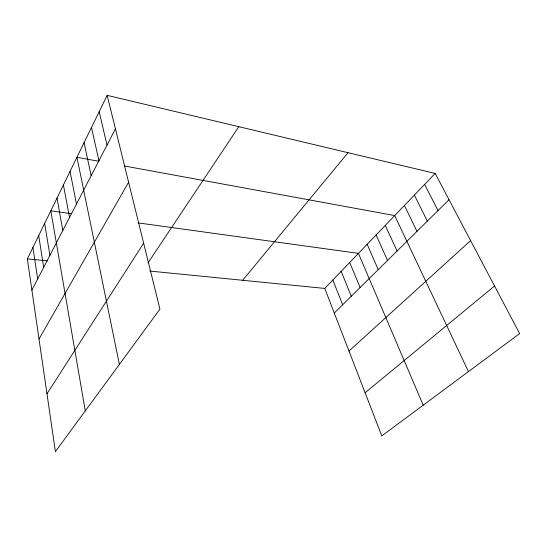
<?xml version="1.0" encoding="UTF-8"?>
<svg xmlns="http://www.w3.org/2000/svg" width="547" height="547" viewBox="0 0 547 547"><rect width="100%" height="100%" fill="white"/><g stroke="black" fill="none" stroke-linecap="round" stroke-linejoin="round"><path stroke-width="0.82" d="M107.157 95.349L159.929 309.144L55.391 451.651L27.35 258.895L107.157 95.349L435.173 173.44L519.65 333.595L381.792 435.911L324.761 288.433L149.81 271.059M31.89 290.108L115.424 128.846M39.015 339.058L128.6 182.233M46.974 393.799L143.649 243.196M148.018 262.881L238.813 126.692M242.677 280.276L348.022 152.695M324.761 288.433L435.173 173.44M334.279 313.041L449.019 199.696M348.979 351.065L470.611 240.618M365.102 392.76L494.556 286.019M27.35 258.895L47.322 260.878M71.801 213.713L50.816 210.814L85.284 410.906M138.083 222.882L358.429 253.364L423.214 405.17M99.034 161.324L76.942 157.269L119.383 364.418M124.408 165.98L394.715 215.573L468.451 371.591M424.629 184.421L438.031 210.554M414.38 195.094L427.351 221.104M404.411 205.474L416.971 231.354M385.279 225.398L397.074 251.011M376.097 234.971L387.522 260.44M367.146 244.283L378.23 269.623M349.683 262.478L360.104 287.531M341.164 271.353L351.27 296.255M332.856 280.002L342.661 304.761M99.164 111.718L107.014 145.078M91.479 127.478L98.932 160.681M84.074 142.651L91.158 175.69M70.057 171.368L76.464 204.052M63.418 184.975L69.517 217.467M57.011 198.117L62.809 230.41M44.649 223.45L49.907 255.326M38.687 235.661L43.692 267.319M32.923 247.47L37.688 278.908"/></g></svg>
